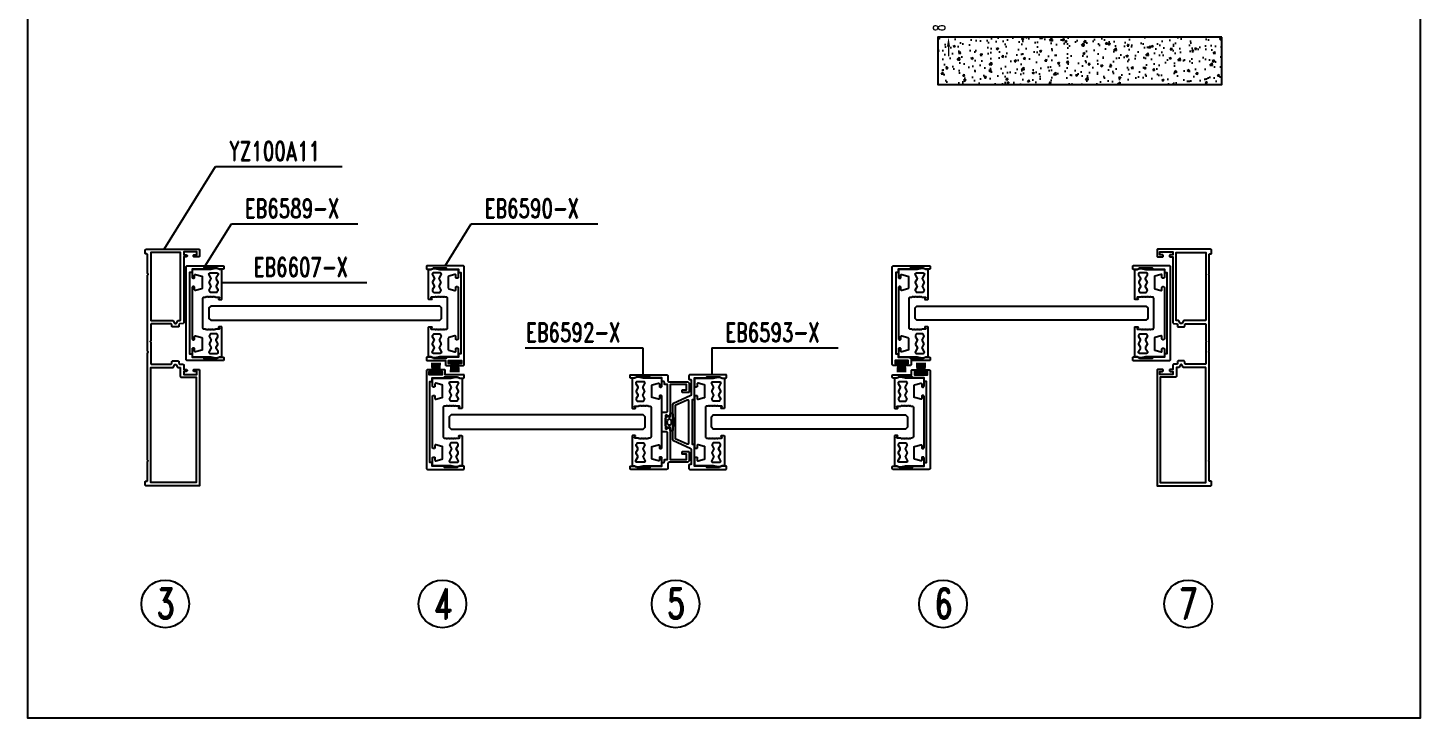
# Model space of a CAD drawing. Header units: millimetres. Extents: x 4423 to 13326, y -1516 to 5738.
# Drawn here: x 6109 to 6697, y 3091 to 3383 of the extents above; entities that cross this region are included whole.
import ezdxf

# ---------------------------------------------------------------- set-up
doc = ezdxf.new("R2010")
doc.units = ezdxf.units.MM
doc.header["$LTSCALE"] = 0.5
for name, color, linetype in [('墙体', 2, 'Continuous'), ('玻璃', 4, 'Continuous'), ('铝型材', 1, 'Continuous'), ('隔热条', 6, 'Continuous')]:
    doc.layers.add(name, color=color, linetype=linetype)
doc.styles.add('CTXT', font='romand.shx', dxfattribs={"width": 0.7, "height": 5})
doc.styles.add('汇总标注', font='romand.shx', dxfattribs={"width": 0.7, "height": 5})
doc.dimstyles.new('1汇总比例', dxfattribs={"dimscale": 0, "dimtxt": 5, "dimasz": 4, "dimexe": 0.7, "dimexo": 0.625, "dimgap": 1.5, "dimtad": 1, "dimzin": 9, "dimdsep": 46, "dimtxsty": '汇总标注', "dimcen": 0, "dimclrd": 3, "dimclre": 3, "dimclrt": 2, "dimadec": 1, "dimazin": 2, "dimtfac": 1, "dimtofl": 0, "dimtmove": 0, "dimatfit": 3, "dimfxl": 0, "dimtolj": 1, "dimlwd": 13, "dimlwe": 13, "dimarcsym": 0})

# ---------------------------------------------------------------- blocks, each defined once
blk = doc.blocks.new('*D238')
at = {"layer": 'Defpoints', "color": 0, "ltscale": 0.4, "transparency": 16777216}
for p in [(6512.71, 3386.71), (6498.02, 3378.71), (6512.71, 3378.71)]:
    blk.add_point(p, dxfattribs=at)
at = {"layer": '铝型材', "color": 3, "lineweight": 13, "ltscale": 0.4, "transparency": 16777216}
for p, q in [((6498.02, 3390.71), (6498.02, 3394.71)), ((6512.08, 3386.71), (6497.32, 3386.71)), ((6512.08, 3378.71), (6497.32, 3378.71)), ((6498.02, 3374.71), (6498.02, 3370.71))]:
    blk.add_line(p, q, dxfattribs=at)
at = {"layer": '铝型材', "color": 3, "ltscale": 0.4, "transparency": 16777216}
for points in [[(6497.36, 3390.71), (6498.69, 3390.71), (6498.02, 3386.71)], [(6497.36, 3374.71), (6498.69, 3374.71), (6498.02, 3378.71)]]:
    blk.add_solid(points, dxfattribs=at)
at = {"layer": '铝型材', "color": 2, "ltscale": 0.4, "transparency": 16777216, "insert": (6494.02, 3382.71), "char_height": 5, "attachment_point": 5, "rotation": 90, "style": '汇总标注'}
blk.add_mtext('\\A1;8', dxfattribs=at)
blk = doc.blocks.new('EB6607-X', base_point=(28.53, 10.93))
at = {"layer": '铝型材', "ltscale": 0.4}
for points in [[(22.44, 17.56, 0.668179), (22.78, 17.7), (22.78, 18.74, 0.414214), (22.58, 18.94), (10.33, 18.94, 0.402142), (10.03, 18.65), (10.03, 17.94), (9.63, 16.97), (9.63, 16.17), (10.03, 14.33), (10.03, 6.74, 0.414214), (10.33, 6.44), (13.43, 6.44, 0.414214), (13.73, 6.74), (13.73, 7.14, 0.414214), (13.43, 7.44), (12.42, 7.44, -0.493145), (12.13, 7.81), (12.83, 10.41, -0.339454), (13.12, 10.64), (17.94, 10.64, -0.339454), (18.23, 10.41), (18.93, 7.81, -0.493145), (18.64, 7.44), (17.63, 7.44, 0.414214), (17.33, 7.14), (17.33, 6.74, 0.414214), (17.63, 6.44), (39.43, 6.44, 0.414214), (39.73, 6.74), (39.73, 7.14, 0.414214), (39.43, 7.44), (38.42, 7.44, -0.493145), (38.13, 7.81), (38.83, 10.41, -0.339454), (39.12, 10.64), (43.94, 10.64, -0.339454), (44.23, 10.41), (44.93, 7.81, -0.493145), (44.64, 7.44), (43.63, 7.44, 0.414214), (43.33, 7.14), (43.33, 6.74, 0.414214), (43.63, 6.44), (46.73, 6.44, 0.414214), (47.03, 6.74), (47.03, 14.33), (47.43, 16.17), (47.43, 16.97), (47.03, 17.94), (47.03, 18.65, 0.402142), (46.73, 18.94), (34.48, 18.94, 0.414214), (34.28, 18.74), (34.28, 17.7, 0.668179), (34.62, 17.56), (34.94, 17.88, -0.668179), (35.28, 17.74), (35.28, 16.24), (35.58, 15.94), (35.28, 15.64), (35.58, 15.34), (35.28, 15.04), (35.58, 14.74), (35.28, 14.44), (35.58, 14.14), (35.28, 13.84), (35.58, 13.54), (35.28, 13.24), (35.58, 12.94), (35.28, 12.64), (35.58, 12.34), (35.28, 12.04), (35.28, 11.44, -0.414214), (34.78, 10.94), (22.28, 10.94, -0.414214), (21.78, 11.44), (21.78, 12.04), (21.48, 12.34), (21.78, 12.64), (21.48, 12.94), (21.78, 13.24), (21.48, 13.54), (21.78, 13.84), (21.48, 14.14), (21.78, 14.44), (21.48, 14.74), (21.78, 15.04), (21.48, 15.34), (21.78, 15.64), (21.48, 15.94), (21.78, 16.24), (21.78, 17.74, -0.668179), (22.12, 17.88)], [(19.08, 13.68, -0.267949), (18.58, 13.68), (17.43, 14.34, 0.267949), (16.93, 14.34), (15.78, 13.68, -0.267949), (15.28, 13.68), (14.13, 14.34, 0.267949), (13.63, 14.34), (12.28, 13.56, -0.57735), (11.53, 13.99), (11.53, 16.88, -0.57735), (12.28, 17.31), (13.63, 16.53, 0.267949), (14.13, 16.53), (15.28, 17.2, -0.267949), (15.78, 17.2), (16.93, 16.53, 0.267949), (17.43, 16.53), (18.58, 17.2, -0.267949), (19.08, 17.2), (19.63, 16.88, -0.267949), (19.78, 16.62), (19.78, 14.25, -0.267949), (19.63, 13.99)], [(37.98, 13.68, 0.267949), (38.48, 13.68), (39.63, 14.34, -0.267949), (40.13, 14.34), (41.28, 13.68, 0.267949), (41.78, 13.68), (42.93, 14.34, -0.267949), (43.43, 14.34), (44.78, 13.56, 0.57735), (45.53, 13.99), (45.53, 16.88, 0.57735), (44.78, 17.31), (43.43, 16.53, -0.267949), (42.93, 16.53), (41.78, 17.2, 0.267949), (41.28, 17.2), (40.13, 16.53, -0.267949), (39.63, 16.53), (38.48, 17.2, 0.267949), (37.98, 17.2), (37.43, 16.88, 0.267949), (37.28, 16.62), (37.28, 14.25, 0.267949), (37.43, 13.99)]]:
    blk.add_lwpolyline(points, format="xyb", close=True, dxfattribs=at)
blk = doc.blocks.new('EB6589-X', base_point=(8.19, 19.02))
at = {"layer": '铝型材', "ltscale": 0.4}
blk.add_lwpolyline([(47.04, 16.34, -0.192258), (46.49, 17.72), (46.49, 19.02, -0.414214), (46.79, 19.32), (47.59, 19.32, -0.414214), (47.89, 19.02), (47.89, 3.82, -0.414214), (47.39, 3.32), (8.39, 3.32, -0.414214), (7.89, 3.82), (7.89, 19.02, -0.414214), (8.19, 19.32), (8.99, 19.32, -0.414214), (9.29, 19.02), (9.29, 17.72, -0.192258), (8.74, 16.34), (8.74, 15.03), (8.74, 11), (9.24, 10.5), (9.24, 5.82), (10.44, 5.82, -0.414214), (10.74, 5.52), (10.74, 4.82), (45.04, 4.82), (45.04, 5.52, -0.414214), (45.34, 5.82), (46.09, 5.82), (46.54, 5.82), (46.54, 10.5), (47.04, 11), (47.04, 15.03)], format="xyb", close=True, dxfattribs=at)
blk = doc.blocks.new('YZ100A11', base_point=(10.27, 9.82))
at = {"layer": '铝型材', "ltscale": 0.4}
for points in [[(58.89, 20.15, -0.388879), (59.19, 20.42), (61.07, 20.42), (61.07, 21.52, -0.414214), (61.37, 21.82), (61.57, 21.82, -0.414214), (61.87, 21.52), (61.87, 20.42), (63.17, 20.42), (63.17, 25.92), (61.87, 25.92), (61.87, 24.82, -0.414214), (61.57, 24.52), (61.37, 24.52, -0.414214), (61.07, 24.82), (61.07, 26.82, -0.414214), (61.37, 27.12), (109.97, 27.12, -0.000376), (109.97, 27.12, -0.413773), (110.27, 26.82), (110.27, 4.62, -0.414214), (109.77, 4.12), (108.57, 4.12, -0.414214), (108.27, 4.42), (108.27, 4.82, 0.414214), (107.97, 5.12), (99.97, 5.12), (99.67, 5.42), (99.37, 5.12), (53.97, 5.12), (53.67, 5.42), (53.37, 5.12), (21.17, 5.12), (20.87, 5.42), (20.57, 5.12), (12.57, 5.12, 0.414262), (12.27, 4.82), (12.27, 4.42, -0.414214), (11.97, 4.12), (10.77, 4.12, -0.414214), (10.27, 4.62), (10.27, 26.82, -0.414214), (10.57, 27.12), (13.17, 27.12, -0.414214), (13.47, 26.82), (13.47, 24.82, -0.414214), (13.17, 24.52), (12.97, 24.52, -0.414214), (12.67, 24.82), (12.67, 25.92), (11.37, 25.92), (11.37, 20.42), (12.67, 20.42), (12.67, 21.52, -0.414214), (12.97, 21.82), (13.17, 21.82, -0.414214), (13.47, 21.52), (13.47, 20.42), (41.34, 20.42, -0.388879), (41.64, 20.15), (41.77, 18.69, 0.388879), (42.07, 18.42), (42.77, 18.42, -0.414214), (43.07, 18.12), (43.07, 15.72, -0.414214), (42.77, 15.42), (42.37, 15.42, 0.131652), (42.22, 15.38), (41.91, 15.21, 0.267949), (41.76, 14.95), (41.76, 6.82, 0.414214), (42.06, 6.52), (48.97, 6.52), (49.27, 6.22), (49.57, 6.52), (58.57, 6.52, 0.414214), (58.87, 6.82), (58.87, 14.95, 0.267949), (58.72, 15.21), (58.41, 15.38, 0.131652), (58.26, 15.42), (57.77, 15.42, -0.414214), (57.47, 15.72), (57.47, 18.12, -0.414214), (57.77, 18.42), (58.47, 18.42, 0.388879), (58.76, 18.69)], [(64.37, 19.42), (64.37, 25.72), (108.87, 25.72), (108.87, 6.52), (60.37, 6.52, -0.414214), (60.27, 6.62), (60.27, 15.64, 0.267949), (60.02, 16.07), (59.15, 16.57, -0.57735), (59.15, 17.27), (60.02, 17.77, 0.267949), (60.27, 18.2), (60.27, 18.82, -0.414214), (60.37, 18.92), (63.87, 18.92, 0.414214)], [(40.16, 19.02), (11.67, 19.02), (11.67, 6.52), (40.16, 6.52, 0.414214), (40.36, 6.72), (40.36, 15.64, -0.267949), (40.56, 15.98), (41.43, 16.49, 0.57735), (41.43, 17.35), (40.56, 17.86, -0.267949), (40.36, 18.2), (40.36, 18.82, 0.414214)]]:
    blk.add_lwpolyline(points, format="xyb", close=True, dxfattribs=at)
blk = doc.blocks.new('EB6590-X', base_point=(11.59, 20.91))
at = {"layer": '铝型材', "ltscale": 0.4}
blk.add_lwpolyline([(50.44, 18.23, -0.192258), (49.89, 19.61), (49.89, 20.91, -0.414214), (50.19, 21.21), (50.99, 21.21, -0.414214), (51.29, 20.91), (51.29, 13.11), (53.09, 13.11, -0.414214), (53.39, 12.81), (53.39, 10.81, -0.414214), (53.09, 10.51), (52.89, 10.51, -0.414214), (52.59, 10.81), (52.59, 11.91), (51.29, 11.91), (51.29, 6.41), (52.59, 6.41), (52.59, 7.51, -0.414214), (52.89, 7.81), (53.09, 7.81, -0.414214), (53.39, 7.51), (53.39, 5.71, -0.414214), (52.89, 5.21), (11.79, 5.21, -0.414214), (11.29, 5.71), (11.29, 20.91, -0.414214), (11.59, 21.21), (12.39, 21.21, -0.414214), (12.69, 20.91), (12.69, 19.61, -0.192258), (12.14, 18.23), (12.14, 16.92), (12.14, 12.89), (12.64, 12.39), (12.64, 7.71), (13.84, 7.71, -0.414214), (14.14, 7.41), (14.14, 6.71), (48.44, 6.71), (48.44, 7.41, -0.414214), (48.74, 7.71), (49.49, 7.71), (49.94, 7.71), (49.94, 12.39), (50.44, 12.89), (50.44, 16.92)], format="xyb", close=True, dxfattribs=at)
blk = doc.blocks.new('EB6592-X', base_point=(32.05, 15.3))
at = {"layer": '铝型材', "ltscale": 0.4}
blk.add_lwpolyline([(13.15, 28.8), (12.35, 28.8, 0.414214), (12.05, 28.5), (12.05, 13.3, 0.414214), (12.55, 12.8), (14.45, 12.8, -0.414214), (15.05, 12.2), (15.05, 4.8, 0.414214), (16.05, 3.8), (19.25, 3.8, 0.414214), (19.55, 4.1), (19.55, 6.5, 0.414214), (19.25, 6.8), (18.75, 6.8, 0.414214), (18.45, 6.5), (18.45, 4.9), (16.25, 4.9), (16.25, 11.8), (29.5, 11.8, 0.57735), (29.76, 12.25), (29.12, 13.35, -0.57735), (29.38, 13.8), (34.71, 13.8, -0.57735), (34.97, 13.35), (34.34, 12.25, 0.57735), (34.6, 11.8), (47.85, 11.8), (47.85, 4.9), (45.65, 4.9), (45.65, 6.5, 0.414214), (45.35, 6.8), (44.85, 6.8, 0.414214), (44.55, 6.5), (44.55, 4.1, 0.414214), (44.85, 3.8), (48.05, 3.8, 0.414214), (49.05, 4.8), (49.05, 12.2, -0.414214), (49.65, 12.8), (51.55, 12.8, 0.414214), (52.05, 13.3), (52.05, 28.5, 0.414214), (51.75, 28.8), (50.95, 28.8, 0.414214), (50.65, 28.5), (50.65, 27.2, 0.192258), (51.2, 25.83), (51.2, 20.49), (50.7, 19.99), (50.7, 15.3), (49.5, 15.3, 0.414214), (49.2, 15), (49.2, 14.6, -0.414214), (48.9, 14.3), (48.15, 14.3, 0.414214), (47.85, 14), (47.85, 13), (36.55, 13, -0.414214), (36.25, 13.3), (36.25, 15, 0.414214), (35.95, 15.3), (28.15, 15.3, 0.414214), (27.85, 15), (27.85, 13.3, -0.414214), (27.55, 13), (16.25, 13), (16.25, 14, 0.414214), (15.95, 14.3), (15.2, 14.3, -0.414214), (14.9, 14.6), (14.9, 15, 0.414214), (14.6, 15.3), (13.4, 15.3), (13.4, 19.99), (12.9, 20.49), (12.9, 25.83, 0.192258), (13.45, 27.2), (13.45, 28.5, 0.414214)], format="xyb", close=True, dxfattribs=at)
blk = doc.blocks.new('EB6593-X', base_point=(40.97, 16.56))
at = {"layer": '铝型材', "ltscale": 0.4}
for points in [[(60.12, 27.97), (60.12, 22.63), (59.62, 22.13), (59.62, 17.45), (51.02, 17.45, 0.414214), (50.52, 16.95), (50.52, 16.56), (31.42, 16.56), (31.42, 16.95, 0.414214), (30.92, 17.45), (22.32, 17.45), (22.32, 22.13), (21.82, 22.63), (21.82, 27.97, 0.192258), (22.37, 29.35), (22.37, 30.65, 0.414214), (22.07, 30.95), (21.27, 30.95, 0.414214), (20.97, 30.65), (20.97, 15.45, 0.414214), (21.47, 14.95), (22.67, 14.95, 0.414214), (22.97, 15.25), (22.97, 15.75, -0.414214), (23.17, 15.95), (29.37, 15.95, -0.295184), (29.91, 15.6), (33.1, 8.5, 0.295184), (33.65, 8.15), (48.29, 8.15, 0.295184), (48.83, 8.5), (52.02, 15.6, -0.295184), (52.57, 15.95), (58.77, 15.95, -0.414214), (58.97, 15.75), (58.97, 15.25, 0.414214), (59.27, 14.95), (60.47, 14.95, 0.414214), (60.97, 15.45), (60.97, 30.65, 0.414214), (60.67, 30.95), (59.87, 30.95, 0.414214), (59.57, 30.65), (59.57, 29.35, 0.192258)], [(31.74, 14.22), (33.97, 9.25), (47.96, 9.25), (50.2, 14.22, 0.544182), (49.65, 15.06), (32.29, 15.06, 0.544182)]]:
    blk.add_lwpolyline(points, format="xyb", close=True, dxfattribs=at)

msp = doc.modelspace()

# ---------------------------------------------------------------- hatches: boundary and pattern name
at = {"layer": '墙体', "ltscale": 0.4}
h = msp.add_hatch(dxfattribs=at)
h.set_pattern_fill('AR-CONC', color=256, scale=0.05, style=0)
h.set_pattern_definition([(50, (1423.167, 686.6005), (9.109233, -0.796954), [0.9525, -10.4775]), (355, (1423.167, 686.601), (-1.762141, 9.552832), [0.762, -8.382]), (100.451, (1423.926, 686.534), (7.347125, 8.755834), [0.8095, -8.9045]), (46.1842, (1423.167, 689.14), (13.553952, -2.102116), [1.42875, -15.71625]), (96.6356, (1424.296, 688.965), (11.870212, 12.371278), [1.21425, -13.35675]), (351.184, (1423.167, 689.14), (11.87023, 12.371256), [1.143, -12.573]), (21, (1424.437, 688.5055), (7.580744, -5.113276), [0.9525, -10.4775]), (326, (1424.437, 688.506), (3.090101, 9.209398), [0.762, -8.382]), (71.4514, (1425.068, 688.079), (10.670825, 4.096143), [0.8095, -8.9045]), (37.5, (1423.1667, 686.6005), (0.1544302, 4.227752), [0, -8.2804, 0, -8.509, 0, -8.41375]), (7.5, (1423.1667, 686.6005), (3.340983, 5.0090287), [0, -4.8514, 0, -8.0899, 0, -3.20675]), (327.5, (1420.3346, 686.6005), (6.7795298, -0.2864372), [0, -3.175, 0, -9.906, 0, -13.1445]), (317.5, (1419.0646, 686.6005), (7.406459, 1.2713246), [0, -4.1275, 0, -6.5786, 0, -9.3345])])
h.paths.add_polyline_path([(6613.5073, 3378.7148), (6493.5073, 3378.7148), (6493.5073, 3358.7148), (6613.5073, 3358.7148)])

# ---------------------------------------------------------------- linework, layer by layer
msp.add_lwpolyline([(6613.5073, 3378.7148), (6493.5073, 3378.7148), (6493.5073, 3358.7148), (6613.5073, 3358.7148)], close=True, dxfattribs=at)
at = {"layer": '玻璃', "color": 4}
for points in [[(6283.935, 3264.3497), (6283.1348, 3265.1499), (6186.4382, 3265.1499), (6185.6382, 3264.3499), (6185.6382, 3259.9499), (6186.4382, 3259.1499), (6283.135, 3259.1499), (6283.935, 3259.9499), (6283.935, 3264.3499), (6283.135, 3265.1499)], [(6483.8845, 3264.3497), (6484.6846, 3265.1499), (6581.3813, 3265.1499), (6582.1813, 3264.3499), (6582.1813, 3259.9499), (6581.3813, 3259.1499), (6484.6845, 3259.1499), (6483.8845, 3259.9499), (6483.8845, 3264.3499), (6484.6845, 3265.1499)], [(6369.9183, 3218.3504), (6369.1181, 3219.1506), (6287.9179, 3219.1506), (6287.1179, 3218.3506), (6287.1179, 3213.9506), (6287.9179, 3213.1506), (6369.1183, 3213.1506), (6369.9183, 3213.9506), (6369.9183, 3218.3506), (6369.1183, 3219.1506)], [(6397.9012, 3218.3504), (6398.7013, 3219.1506), (6479.9016, 3219.1506), (6480.7016, 3218.3506), (6480.7016, 3213.9506), (6479.9016, 3213.1506), (6398.7012, 3213.1506), (6397.9012, 3213.9506), (6397.9012, 3218.3506), (6398.7012, 3219.1506)]]:
    msp.add_lwpolyline(points, dxfattribs=at)
at = {"layer": '铝型材', "color": 1}
for p, q in [((6166.709, 3289.1502), (6188.4936, 3324.0982)), ((6188.4936, 3324.0982), (6241.8963, 3324.0982)), ((6184.1467, 3282.1502), (6195.1972, 3299.8781)), ((6195.1972, 3299.8781), (6248.5999, 3299.8781)), ((6285.4264, 3282.1502), (6296.4769, 3299.8781)), ((6296.4769, 3299.8781), (6349.8796, 3299.8781)), ((6191.1382, 3275.0919), (6252.3234, 3275.0919)), ((6319.1726, 3247.4805), (6368.8928, 3247.4805)), ((6368.8928, 3247.4805), (6368.8928, 3236.1502)), ((6398.0731, 3247.4805), (6451.4758, 3247.4805)), ((6398.0731, 3247.4805), (6398.0731, 3236.1502))]:
    msp.add_line(p, q, dxfattribs=at)
at = {"layer": '铝型材', "color": 1, "linetype": 'ByBlock', "lineweight": -3}
msp.add_lwpolyline([(6109.2076, 3922.6195), (6697.2076, 3922.6195), (6697.2076, 3091.0195), (6109.2076, 3091.0195)], close=True, dxfattribs=at)
at = {"layer": '铝型材', "color": 1, "ltscale": 0.4}
for centre in [(6167.2359, 3139.3188), (6284.3015, 3139.3188), (6382.7743, 3139.3188), (6495.7082, 3139.3188), (6599.2359, 3139.3188)]:
    msp.add_circle(centre, 10.08, dxfattribs=at)
at = {"layer": '隔热条', "color": 6}
for points in [[(6279.8042, 3241.1502), (6279.9715, 3237.0074)], [(6280.0193, 3241.1502), (6280.1866, 3237.0074)], [(6280.2344, 3241.1502), (6280.4017, 3237.0074)], [(6280.4495, 3241.1502), (6280.6168, 3237.0074)], [(6280.6646, 3241.1502), (6280.8319, 3237.0074)], [(6280.8797, 3241.1502), (6281.047, 3237.0074)], [(6281.0948, 3241.1502), (6281.2621, 3237.0074)], [(6281.4286, 3241.1502), (6281.2613, 3237.0074)], [(6281.3099, 3241.1502), (6281.4772, 3237.0074)], [(6281.6429, 3241.1502), (6281.476, 3237.0175)], [(6281.5242, 3241.1502), (6281.6915, 3237.0074)], [(6281.858, 3241.1502), (6281.6907, 3237.0074)], [(6282.0731, 3241.1502), (6281.9058, 3237.0074)], [(6282.2882, 3241.1502), (6282.1209, 3237.0074)], [(6282.5033, 3241.1502), (6282.336, 3237.0074)], [(6282.7184, 3241.1502), (6282.5511, 3237.0074)], [(6282.9335, 3241.1502), (6282.7662, 3237.0074)], [(6283.1486, 3241.1502), (6282.9813, 3237.0074)], [(6287.9042, 3237.1502), (6288.0715, 3241.2931)], [(6288.1193, 3237.1502), (6288.2866, 3241.2931)], [(6288.3344, 3237.1502), (6288.5017, 3241.2931)], [(6288.5495, 3237.1502), (6288.7168, 3241.2931)], [(6288.7646, 3237.1502), (6288.9319, 3241.2931)], [(6288.9797, 3237.1502), (6289.147, 3241.2931)], [(6289.1948, 3237.1502), (6289.3621, 3241.2931)], [(6289.5286, 3237.1502), (6289.3613, 3241.2931)], [(6289.4099, 3237.1502), (6289.5768, 3241.283)], [(6289.7429, 3237.1502), (6289.5756, 3241.2931)], [(6289.6242, 3237.1502), (6289.7915, 3241.2931)], [(6289.958, 3237.1502), (6289.7907, 3241.2931)], [(6290.1731, 3237.1502), (6290.0058, 3241.2931)], [(6290.3882, 3237.1502), (6290.2209, 3241.2931)], [(6290.6033, 3237.1502), (6290.436, 3241.2931)], [(6290.8184, 3237.1502), (6290.6511, 3241.2931)], [(6291.0335, 3237.1502), (6290.8662, 3241.2931)], [(6291.2486, 3237.1502), (6291.0813, 3241.2931)], [(6476.5708, 3237.1502), (6476.7381, 3241.2931)], [(6476.7859, 3237.1502), (6476.9532, 3241.2931)], [(6477.001, 3237.1502), (6477.1683, 3241.2931)], [(6477.2162, 3237.1502), (6477.3834, 3241.2931)], [(6477.4313, 3237.1502), (6477.5985, 3241.2931)], [(6477.6464, 3237.1502), (6477.8136, 3241.2931)], [(6477.8615, 3237.1502), (6478.0288, 3241.2931)], [(6478.1952, 3237.1502), (6478.0279, 3241.2931)], [(6478.0766, 3237.1502), (6478.2439, 3241.2931)], [(6478.4095, 3237.1502), (6478.2426, 3241.283)], [(6478.2909, 3237.1502), (6478.4581, 3241.2931)], [(6478.6246, 3237.1502), (6478.4573, 3241.2931)], [(6478.8397, 3237.1502), (6478.6724, 3241.2931)], [(6479.0548, 3237.1502), (6478.8875, 3241.2931)], [(6479.2699, 3237.1502), (6479.1026, 3241.2931)], [(6479.485, 3237.1502), (6479.3177, 3241.2931)], [(6479.7001, 3237.1502), (6479.5328, 3241.2931)], [(6479.9152, 3237.1502), (6479.7479, 3241.2931)], [(6484.6708, 3241.1502), (6484.8381, 3237.0074)], [(6484.8859, 3241.1502), (6485.0532, 3237.0074)], [(6485.101, 3241.1502), (6485.2683, 3237.0074)], [(6485.3162, 3241.1502), (6485.4834, 3237.0074)], [(6485.5313, 3241.1502), (6485.6985, 3237.0074)], [(6485.7464, 3241.1502), (6485.9136, 3237.0074)], [(6485.9615, 3241.1502), (6486.1288, 3237.0074)], [(6486.2952, 3241.1502), (6486.1279, 3237.0074)], [(6486.1766, 3241.1502), (6486.3434, 3237.0175)], [(6486.5095, 3241.1502), (6486.3422, 3237.0074)], [(6486.3909, 3241.1502), (6486.5581, 3237.0074)], [(6486.7246, 3241.1502), (6486.5573, 3237.0074)], [(6486.9397, 3241.1502), (6486.7724, 3237.0074)], [(6487.1548, 3241.1502), (6486.9875, 3237.0074)], [(6487.3699, 3241.1502), (6487.2026, 3237.0074)], [(6487.585, 3241.1502), (6487.4177, 3237.0074)], [(6487.8001, 3241.1502), (6487.6328, 3237.0074)], [(6488.0152, 3241.1502), (6487.8479, 3237.0074)]]:
    msp.add_lwpolyline(points, dxfattribs=at)
for points in [[(6291.8621, 3241.2931), (6287.2907, 3241.2931, -0.41421356), (6287.0764, 3241.5074), (6287.0764, 3241.936, -0.41421356), (6287.2907, 3242.1502), (6291.8621, 3242.1502, -0.41421356), (6292.0764, 3241.936), (6292.0764, 3241.5074, -0.41421356)], [(6475.9573, 3241.2931), (6480.5288, 3241.2931, 0.41421356), (6480.743, 3241.5074), (6480.743, 3241.936, 0.41421356), (6480.5288, 3242.1502), (6475.9573, 3242.1502, 0.41421356), (6475.743, 3241.936), (6475.743, 3241.5074, 0.41421356)], [(6279.1907, 3237.0074), (6283.7621, 3237.0074, -0.41421356), (6283.9764, 3236.7931), (6283.9764, 3236.3645, -0.41421356), (6283.7621, 3236.1502), (6279.1907, 3236.1502, -0.41421356), (6278.9764, 3236.3645), (6278.9764, 3236.7931, -0.41421356)], [(6488.6288, 3237.0074), (6484.0573, 3237.0074, 0.41421356), (6483.843, 3236.7931), (6483.843, 3236.3645, 0.41421356), (6484.0573, 3236.1502), (6488.6288, 3236.1502, 0.41421356), (6488.843, 3236.3645), (6488.843, 3236.7931, 0.41421356)], [(6378.9362, 3213.9904, -0.24469844), (6378.5097, 3214.8095), (6378.5097, 3217.4909, -0.24469844), (6378.9362, 3218.3101), (6379.1494, 3218.4594, -0.29147342), (6379.6862, 3218.4829), (6380.0597, 3218.2672, 0.57735027), (6380.5097, 3218.527), (6380.5097, 3219.6002, -0.41421356), (6380.8097, 3219.9002), (6381.3097, 3219.9002, -0.41421356), (6381.6097, 3219.6002), (6381.6097, 3218.3816, 0.19891237), (6381.7562, 3218.0281), (6381.9219, 3217.8624, -0.41421356), (6381.9219, 3217.4381), (6381.8461, 3217.3624, 0.41421356), (6381.8461, 3216.9381), (6381.9219, 3216.8624, -0.41421356), (6381.9219, 3216.4381), (6381.8461, 3216.3624, 0.41421356), (6381.8461, 3215.9381), (6381.9219, 3215.8624, -0.41421356), (6381.9219, 3215.4381), (6381.8461, 3215.3624, 0.41421356), (6381.8461, 3214.9381), (6381.9219, 3214.8624, -0.41421356), (6381.9219, 3214.4381), (6381.7562, 3214.2724, 0.19891237), (6381.6097, 3213.9189), (6381.6097, 3212.7002, -0.41421356), (6381.3097, 3212.4002), (6380.8097, 3212.4002, -0.41421356), (6380.5097, 3212.7002), (6380.5097, 3213.7734, 0.57735027), (6380.0597, 3214.0333), (6379.6862, 3213.8176, -0.29147342), (6379.1494, 3213.841)]]:
    msp.add_lwpolyline(points, format="xyb", close=True, dxfattribs=at)
at = {"layer": '隔热条', "color": 6, "elevation": 0.0003}
for points in [[(6287.4028, 3242.1502), (6287.0764, 3241.8239)], [(6287.5619, 3241.2931), (6287.0764, 3241.7785)], [(6287.9159, 3242.1502), (6287.1306, 3241.3649)], [(6288.075, 3241.2931), (6287.2274, 3242.1407)], [(6288.4291, 3242.1502), (6287.572, 3241.2931)], [(6288.5882, 3241.2931), (6287.731, 3242.1502)], [(6288.9423, 3242.1502), (6288.0851, 3241.2931)], [(6289.1013, 3241.2931), (6288.2442, 3242.1502)], [(6289.4554, 3242.1502), (6288.5983, 3241.2931)], [(6289.6145, 3241.2931), (6288.7573, 3242.1502)], [(6289.9686, 3242.1502), (6289.1114, 3241.2931)], [(6290.1276, 3241.2931), (6289.2705, 3242.1502)], [(6290.4817, 3242.1502), (6289.6246, 3241.2931)], [(6290.6408, 3241.2931), (6289.7837, 3242.1502)], [(6290.9949, 3242.1502), (6290.1377, 3241.2931)], [(6291.154, 3241.2931), (6290.2968, 3242.1502)], [(6291.508, 3242.1502), (6290.6509, 3241.2931)], [(6291.6671, 3241.2931), (6290.81, 3242.1502)], [(6291.9835, 3242.1125), (6291.1641, 3241.2931)], [(6292.0564, 3241.417), (6291.3231, 3242.1502)], [(6292.0764, 3241.6923), (6291.6772, 3241.2931)], [(6292.0764, 3241.9101), (6291.8363, 3242.1502)], [(6475.743, 3241.9101), (6475.9832, 3242.1502)], [(6475.743, 3241.6923), (6476.1422, 3241.2931)], [(6475.763, 3241.417), (6476.4963, 3242.1502)], [(6475.8359, 3242.1125), (6476.6554, 3241.2931)], [(6476.1523, 3241.2931), (6477.0095, 3242.1502)], [(6476.3114, 3242.1502), (6477.1686, 3241.2931)], [(6476.6655, 3241.2931), (6477.5226, 3242.1502)], [(6476.8246, 3242.1502), (6477.6817, 3241.2931)], [(6477.1787, 3241.2931), (6478.0358, 3242.1502)], [(6477.3377, 3242.1502), (6478.1949, 3241.2931)], [(6477.6918, 3241.2931), (6478.549, 3242.1502)], [(6477.8509, 3242.1502), (6478.708, 3241.2931)], [(6478.205, 3241.2931), (6479.0621, 3242.1502)], [(6478.364, 3242.1502), (6479.2212, 3241.2931)], [(6478.7181, 3241.2931), (6479.5753, 3242.1502)], [(6478.8772, 3242.1502), (6479.7343, 3241.2931)], [(6479.2313, 3241.2931), (6480.0884, 3242.1502)], [(6479.3904, 3242.1502), (6480.2475, 3241.2931)], [(6479.7444, 3241.2931), (6480.592, 3242.1407)], [(6479.9035, 3242.1502), (6480.6888, 3241.3649)], [(6480.2576, 3241.2931), (6480.743, 3241.7785)], [(6480.4167, 3242.1502), (6480.743, 3241.8239)], [(6278.9764, 3236.6082), (6279.3756, 3237.0074)], [(6278.9764, 3236.3904), (6279.2165, 3236.1502)], [(6278.9964, 3236.8835), (6279.7297, 3236.1502)], [(6279.0693, 3236.1879), (6279.8888, 3237.0074)], [(6279.3857, 3237.0074), (6280.2429, 3236.1502)], [(6279.5448, 3236.1502), (6280.4019, 3237.0074)], [(6279.8989, 3237.0074), (6280.756, 3236.1502)], [(6280.0579, 3236.1502), (6280.9151, 3237.0074)], [(6280.412, 3237.0074), (6281.2692, 3236.1502)], [(6280.5711, 3236.1502), (6281.4282, 3237.0074)], [(6280.9252, 3237.0074), (6281.7823, 3236.1502)], [(6281.0843, 3236.1502), (6281.9414, 3237.0074)], [(6281.4383, 3237.0074), (6282.2955, 3236.1502)], [(6281.5974, 3236.1502), (6282.4546, 3237.0074)], [(6281.9515, 3237.0074), (6282.8086, 3236.1502)], [(6282.1106, 3236.1502), (6282.9677, 3237.0074)], [(6282.4647, 3237.0074), (6283.3218, 3236.1502)], [(6282.6237, 3236.1502), (6283.4809, 3237.0074)], [(6282.9778, 3237.0074), (6283.8254, 3236.1598)], [(6283.1369, 3236.1502), (6283.9222, 3236.9356)], [(6283.491, 3237.0074), (6283.9764, 3236.5219)], [(6283.65, 3236.1502), (6283.9764, 3236.4766)], [(6484.3285, 3237.0074), (6483.843, 3236.5219)], [(6484.1694, 3236.1502), (6483.843, 3236.4766)], [(6484.6826, 3236.1502), (6483.8972, 3236.9356)], [(6484.8416, 3237.0074), (6483.994, 3236.1598)], [(6485.1957, 3236.1502), (6484.3386, 3237.0074)], [(6485.3548, 3237.0074), (6484.4976, 3236.1502)], [(6485.7089, 3236.1502), (6484.8517, 3237.0074)], [(6485.868, 3237.0074), (6485.0108, 3236.1502)], [(6486.222, 3236.1502), (6485.3649, 3237.0074)], [(6486.3811, 3237.0074), (6485.524, 3236.1502)], [(6486.7352, 3236.1502), (6485.878, 3237.0074)], [(6486.8943, 3237.0074), (6486.0371, 3236.1502)], [(6487.2483, 3236.1502), (6486.3912, 3237.0074)], [(6487.4074, 3237.0074), (6486.5503, 3236.1502)], [(6487.7615, 3236.1502), (6486.9044, 3237.0074)], [(6487.9206, 3237.0074), (6487.0634, 3236.1502)], [(6488.2747, 3236.1502), (6487.4175, 3237.0074)], [(6488.4337, 3237.0074), (6487.5766, 3236.1502)], [(6488.7501, 3236.1879), (6487.9307, 3237.0074)], [(6488.823, 3236.8835), (6488.0898, 3236.1502)], [(6488.843, 3236.6082), (6488.4438, 3237.0074)], [(6488.843, 3236.3904), (6488.6029, 3236.1502)]]:
    msp.add_lwpolyline(points, dxfattribs=at)
at = {"layer": '隔热条', "color": 6}
msp.add_ellipse((6380.084, 3216.1502), major_axis=(0, -1.3768), ratio=0.63499949, start_param=6.28318531, end_param=12.56637061, dxfattribs=at)

# ---------------------------------------------------------------- block references
at = {"layer": '铝型材', "ltscale": 0.4}
for name, p, rotation in [('YZ100A11', (6164.4423, 3289.1502), 270), ('EB6589-X', (6191.7467, 3281.8502), 270), ('EB6607-X', (6183.1382, 3262.1499), 270), ('EB6590-X', (6489.993, 3281.8502), 270), ('EB6607-X', (6481.3845, 3262.1499), 270), ('EB6607-X', (6372.4183, 3216.1506), 90.00000000000001), ('EB6593-X', (6389.9221, 3216.1506), 270), ('EB6590-X', (6474.593, 3196.4502), 90.00000000000001), ('EB6607-X', (6483.2016, 3216.1506), 90.00000000000001)]:
    msp.add_blockref(name, p, dxfattribs=dict(at, rotation=rotation))
at = {"layer": '铝型材', "ltscale": 0.4, "xscale": -1}
for name, p, rotation in [('YZ100A11', (6603.3772, 3289.1502), 90), ('EB6590-X', (6277.8264, 3281.8502), 90), ('EB6607-X', (6286.435, 3262.1499), 90), ('EB6589-X', (6576.0727, 3281.8502), 90), ('EB6607-X', (6584.6813, 3262.1499), 90), ('EB6590-X', (6293.2264, 3196.4502), 270), ('EB6607-X', (6284.6179, 3216.1506), 270), ('EB6592-X', (6377.0097, 3216.1502), 90), ('EB6607-X', (6395.4012, 3216.1506), 270)]:
    msp.add_blockref(name, p, dxfattribs=dict(at, rotation=rotation))

# ---------------------------------------------------------------- texts
at = {"layer": '铝型材', "color": 1, "style": 'CTXT', "width": 0.7}
for s, height, p in [('YZ100A11', 8.1, (6194.1096, 3326.6044)), ('EB6589-X', 8.1, (6200.8132, 3302.3842)), ('EB6590-X', 8.1, (6302.0929, 3302.3842)), ('EB6607-X', 8.1, (6204.5367, 3277.5981)), ('EB6592-X', 8.1, (6319.5883, 3249.9867)), ('EB6593-X', 8.1, (6403.6891, 3249.9867)), ('3', 12.7734, (6163.6194, 3133.067)), ('4', 12.7734, (6280.685, 3133.067)), ('5', 12.7734, (6379.1578, 3133.067)), ('6', 12.7734, (6492.0917, 3133.067)), ('7', 12.7734, (6595.6195, 3133.067))]:
    msp.add_text(s, height=height, dxfattribs=at).set_placement(p)

# ---------------------------------------------------------------- dimensions: what is measured, and where the dimension line sits
at = {"layer": '铝型材', "ltscale": 0.4}
dim = msp.add_linear_dim(base=(6498.0235, 3378.7148), p1=(6512.7073, 3386.7148), p2=(6512.7073, 3378.7148), angle=90, dimstyle='1汇总比例', override={"dimscale": 1}, dxfattribs=at)
dim.commit()
dim.dimension.update_dxf_attribs({"geometry": '*D238', "text_midpoint": (6494.0235, 3382.7148)})

doc.saveas('drawing.dxf')
